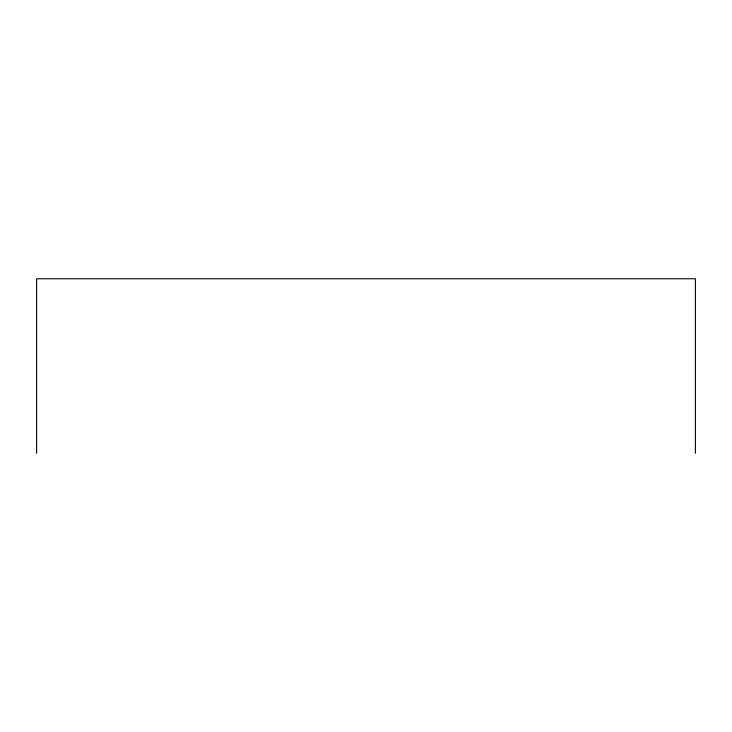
<?xml version="1.0" encoding="UTF-8"?>
<svg xmlns="http://www.w3.org/2000/svg" width="732" height="732" viewBox="0 0 732 732"><rect width="100%" height="100%" fill="white"/><g stroke="black" fill="none" stroke-linecap="round" stroke-linejoin="round"><path stroke-width="1.1" d="M695.4 453.236L695.4 278.764L36.6 278.764L36.6 453.236"/></g></svg>
